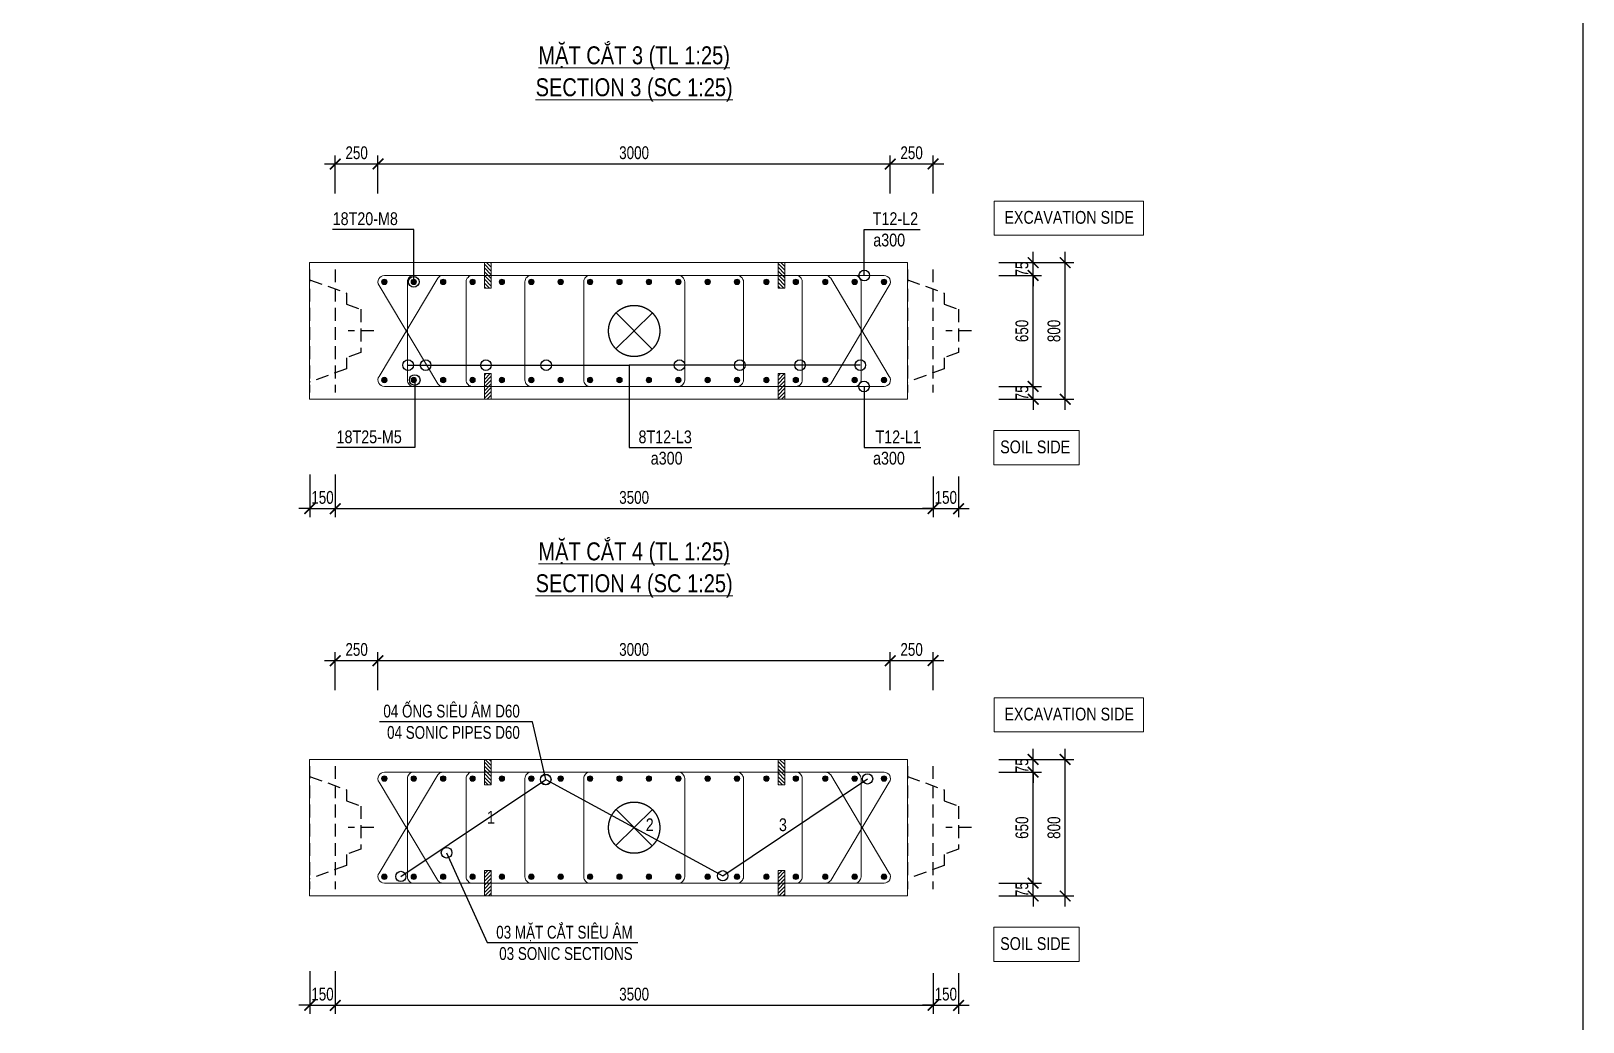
# Model space of a CAD drawing. Header units: millimetres. Extents: x 2746337 to 7547699, y -363432 to 15720.
# Drawn here: x 3111002 to 3147351, y -347812 to -324601 of the extents above; entities that cross this region are included whole.
import ezdxf
from ezdxf.enums import TextEntityAlignment as Align

# ---------------------------------------------------------------- set-up
doc = ezdxf.new("R2010")
doc.units = ezdxf.units.MM
doc.header["$LTSCALE"] = 1200
doc.header["$PDMODE"] = 3
doc.linetypes.add('CENTER', pattern=[2, 1.25, -0.25, 0.25, -0.25])
doc.linetypes.add('HIDDEN', pattern=[0.375, 0.25, -0.125])
for name, color, linetype, lineweight in [('5', 5, 'Continuous', 13), ('BOUND', 3, 'Continuous', 20), ('CWS', 8, 'HIDDEN', 9), ('ENOTE', 2, 'Continuous', 15), ('GRID', 74, 'CENTER', 15), ('K-THUOC', 1, 'Continuous', 18), ('LEADER', 8, 'Continuous', 9), ('MCT', 6, 'Continuous', 20), ('PIPE60', 1, 'Continuous', 25), ('TEXTEN', 3, 'Continuous', 13), ('TEXTMA', 2, 'Continuous', 13), ('TEXTVN', 2, 'Continuous', 20), ('TIE', 4, 'Continuous', 13)]:
    doc.layers.add(name, color=color, linetype=linetype, lineweight=lineweight)
for name, color, linetype in [('CDC.04.HIDDEN', 8, 'HIDDEN'), ('MCSA', 5, 'HIDDEN'), ('MIE', 5, 'HIDDEN')]:
    doc.layers.add(name, color=color, linetype=linetype)
doc.styles.add('DB_Arial', font='arial.ttf', dxfattribs={"width": 0.8})
doc.styles.add('SMTEXT', font='arial.ttf', dxfattribs={"width": 0.75})
doc.dimstyles.new('BSV25', dxfattribs={"dimtxt": 300, "dimasz": 250, "dimexe": 200, "dimexo": 0, "dimgap": 108, "dimtad": 1, "dimdec": 0, "dimlfac": 0.25, "dimdsep": 46, "dimtxsty": 'SMTEXT', "dimblk": 'ARCHTICK', "dimcen": 100, "dimdle": 250, "dimclrd": 256, "dimclre": 256, "dimclrt": 2, "dimadec": 0, "dimazin": 0, "dimtfac": 1, "dimtdec": 0, "dimtix": 1, "dimtmove": 2, "dimatfit": 3, "dimfxl": 800, "dimfxlon": 1, "dimtolj": 1, "dimtzin": 0, "dimarcsym": 0})

# ---------------------------------------------------------------- blocks, each defined once
blk = doc.blocks.new('cws800')
at = {"layer": 'CDC.04.HIDDEN'}
for p, q in [((-600, 1440), (-600, -1440)), ((0, 1440), (0, -1440))]:
    blk.add_line(p, q, dxfattribs=at)
for points in [[(0, 1200), (-860, 888), (-860, 627), (-1200, 507), (-1200, -507), (-860, -627), (-860, -888), (0, -1200)], [(-1500, 0), (-900, 0)]]:
    blk.add_lwpolyline(points, dxfattribs=at)
blk = doc.blocks.new('_ArchTick')
at = {"color": 0, "linetype": 'ByBlock', "const_width": 0.15}
blk.add_lwpolyline([(-0.5, -0.5), (0.5, 0.5)], dxfattribs=at)
blk = doc.blocks.new('*D1990')
at = {"layer": 'Defpoints', "color": 0, "transparency": 16777216}
for p in [(3117528, -333226), (3118128, -333067), (3118128, -335788)]:
    blk.add_point(p, dxfattribs=at)
at = {"layer": 'K-THUOC', "lineweight": -2, "transparency": 16777216}
for p, q in [((3117528, -334988), (3117528, -335988)), ((3118128, -334988), (3118128, -335988)), ((3117528, -335788), (3117278, -335788)), ((3117528, -335788), (3118128, -335788)), ((3118128, -335788), (3118378, -335788))]:
    blk.add_line(p, q, dxfattribs=at)
at = {"layer": 'K-THUOC', "lineweight": -2, "transparency": 16777216, "xscale": 250, "yscale": 250, "zscale": 250}
blk.add_blockref('_ArchTick', (3117528, -335788), dxfattribs=at)
at = {"layer": 'K-THUOC', "lineweight": -2, "transparency": 16777216, "xscale": 250, "yscale": 250, "zscale": 250, "rotation": 180}
blk.add_blockref('_ArchTick', (3118128, -335788), dxfattribs=at)
at = {"layer": 'K-THUOC', "color": 2, "transparency": 16777216, "insert": (3117828, -335527), "char_height": 300, "attachment_point": 5, "style": 'SMTEXT'}
blk.add_mtext('\\A1;150', dxfattribs=at)
blk = doc.blocks.new('*D1991')
at = {"layer": 'Defpoints', "color": 0, "transparency": 16777216}
for p in [(3132128, -335038), (3132728, -335038), (3132728, -335788)]:
    blk.add_point(p, dxfattribs=at)
at = {"layer": 'K-THUOC', "lineweight": -2, "transparency": 16777216}
for p, q in [((3132128, -335038), (3132128, -335988)), ((3132728, -335038), (3132728, -335988)), ((3132128, -335788), (3131878, -335788)), ((3132128, -335788), (3132728, -335788)), ((3132728, -335788), (3132978, -335788))]:
    blk.add_line(p, q, dxfattribs=at)
at = {"layer": 'K-THUOC', "lineweight": -2, "transparency": 16777216, "xscale": 250, "yscale": 250, "zscale": 250}
blk.add_blockref('_ArchTick', (3132128, -335788), dxfattribs=at)
at = {"layer": 'K-THUOC', "lineweight": -2, "transparency": 16777216, "xscale": 250, "yscale": 250, "zscale": 250, "rotation": 180}
blk.add_blockref('_ArchTick', (3132728, -335788), dxfattribs=at)
at = {"layer": 'K-THUOC', "color": 2, "transparency": 16777216, "insert": (3132428, -335527), "char_height": 300, "attachment_point": 5, "style": 'SMTEXT'}
blk.add_mtext('\\A1;150', dxfattribs=at)
blk = doc.blocks.new('*D1992')
at = {"layer": 'Defpoints', "color": 0, "transparency": 16777216}
for p in [(3119128, -327715), (3118128, -328406), (3119128, -328406)]:
    blk.add_point(p, dxfattribs=at)
at = {"layer": 'K-THUOC', "lineweight": -2, "transparency": 16777216}
for p, q in [((3117878, -327715), (3119378, -327715)), ((3118128, -328406), (3118128, -327515)), ((3119128, -328406), (3119128, -327515))]:
    blk.add_line(p, q, dxfattribs=at)
at = {"layer": 'K-THUOC', "lineweight": -2, "transparency": 16777216, "xscale": 250, "yscale": 250, "zscale": 250, "rotation": 180}
blk.add_blockref('_ArchTick', (3118128, -327715), dxfattribs=at)
at = {"layer": 'K-THUOC', "lineweight": -2, "transparency": 16777216, "xscale": 250, "yscale": 250, "zscale": 250}
blk.add_blockref('_ArchTick', (3119128, -327715), dxfattribs=at)
at = {"layer": 'K-THUOC', "color": 2, "transparency": 16777216, "insert": (3118628, -327454), "char_height": 300, "attachment_point": 5, "style": 'SMTEXT'}
blk.add_mtext('\\A1;250', dxfattribs=at)
blk = doc.blocks.new('*D1993')
at = {"layer": 'Defpoints', "color": 0, "transparency": 16777216}
for p in [(3131126, -327715), (3119128, -328406), (3131126, -328406)]:
    blk.add_point(p, dxfattribs=at)
at = {"layer": 'K-THUOC', "lineweight": -2, "transparency": 16777216}
for p, q in [((3118878, -327715), (3131376, -327715)), ((3119128, -328406), (3119128, -327515)), ((3131126, -328406), (3131126, -327515))]:
    blk.add_line(p, q, dxfattribs=at)
at = {"layer": 'K-THUOC', "lineweight": -2, "transparency": 16777216, "xscale": 250, "yscale": 250, "zscale": 250, "rotation": 180}
blk.add_blockref('_ArchTick', (3119128, -327715), dxfattribs=at)
at = {"layer": 'K-THUOC', "lineweight": -2, "transparency": 16777216, "xscale": 250, "yscale": 250, "zscale": 250}
blk.add_blockref('_ArchTick', (3131126, -327715), dxfattribs=at)
at = {"layer": 'K-THUOC', "color": 2, "transparency": 16777216, "insert": (3125127, -327453), "char_height": 300, "attachment_point": 5, "style": 'SMTEXT'}
blk.add_mtext('\\A1;3000', dxfattribs=at)
blk = doc.blocks.new('*D1994')
at = {"layer": 'Defpoints', "color": 0, "transparency": 16777216}
for p in [(3118128, -333067), (3132128, -335038), (3132128, -335788)]:
    blk.add_point(p, dxfattribs=at)
at = {"layer": 'K-THUOC', "lineweight": -2, "transparency": 16777216}
for p, q in [((3118128, -334988), (3118128, -335988)), ((3132128, -335038), (3132128, -335988)), ((3117878, -335788), (3132378, -335788))]:
    blk.add_line(p, q, dxfattribs=at)
at = {"layer": 'K-THUOC', "lineweight": -2, "transparency": 16777216, "xscale": 250, "yscale": 250, "zscale": 250, "rotation": 180}
blk.add_blockref('_ArchTick', (3118128, -335788), dxfattribs=at)
at = {"layer": 'K-THUOC', "lineweight": -2, "transparency": 16777216, "xscale": 250, "yscale": 250, "zscale": 250}
blk.add_blockref('_ArchTick', (3132128, -335788), dxfattribs=at)
at = {"layer": 'K-THUOC', "color": 2, "transparency": 16777216, "insert": (3125128, -335527), "char_height": 300, "attachment_point": 5, "style": 'SMTEXT'}
blk.add_mtext('\\A1;3500', dxfattribs=at)
blk = doc.blocks.new('*D1995')
at = {"layer": 'Defpoints', "color": 0, "transparency": 16777216}
for p in [(3132128, -327715), (3131126, -328406), (3132128, -328406)]:
    blk.add_point(p, dxfattribs=at)
at = {"layer": 'K-THUOC', "lineweight": -2, "transparency": 16777216}
for p, q in [((3130876, -327715), (3132378, -327715)), ((3131126, -328406), (3131126, -327515)), ((3132128, -328406), (3132128, -327515))]:
    blk.add_line(p, q, dxfattribs=at)
at = {"layer": 'K-THUOC', "lineweight": -2, "transparency": 16777216, "xscale": 250, "yscale": 250, "zscale": 250, "rotation": 180}
blk.add_blockref('_ArchTick', (3131126, -327715), dxfattribs=at)
at = {"layer": 'K-THUOC', "lineweight": -2, "transparency": 16777216, "xscale": 250, "yscale": 250, "zscale": 250}
blk.add_blockref('_ArchTick', (3132128, -327715), dxfattribs=at)
at = {"layer": 'K-THUOC', "color": 2, "transparency": 16777216, "insert": (3131627, -327454), "char_height": 300, "attachment_point": 5, "style": 'SMTEXT'}
blk.add_mtext('\\A1;250', dxfattribs=at)
blk = doc.blocks.new('mct1')
at = {"lineweight": 9}
h = blk.add_hatch(color=256, dxfattribs=at)
h.dxf.hatch_style = 1
h.paths.add_polyline_path([(-16, 0, 1), (16, 0, 1)])
blk.add_circle((0, 0), 16, dxfattribs=at)
blk = doc.blocks.new('sp')
at = {"layer": '5', "lineweight": 20}
h = blk.add_hatch(dxfattribs=at)
h.set_pattern_fill('ANSI31', color=256, scale=500)
h.set_pattern_definition([(45, (0, 0), (-44.194, 44.194), [])])
h.paths.add_polyline_path([(80, 300), (-80, 300), (-80, -300), (80, -300)])
blk.add_lwpolyline([(-80, -300), (80, -300), (80, 300), (-80, 300)], close=True, dxfattribs=at)
blk = doc.blocks.new('*D1996')
at = {"layer": 'Defpoints', "color": 0, "transparency": 16777216}
for p in [(3133723, -330026), (3135223, -330026), (3133723, -333226)]:
    blk.add_point(p, dxfattribs=at)
at = {"layer": 'K-THUOC', "lineweight": -2, "transparency": 16777216}
for p, q in [((3134423, -330026), (3135423, -330026)), ((3135223, -333476), (3135223, -329776)), ((3134423, -333226), (3135423, -333226))]:
    blk.add_line(p, q, dxfattribs=at)
at = {"layer": 'K-THUOC', "lineweight": -2, "transparency": 16777216, "xscale": 250, "yscale": 250, "zscale": 250}
for p, rotation in [((3135223, -330026), 90), ((3135223, -333226), 270)]:
    blk.add_blockref('_ArchTick', p, dxfattribs=dict(at, rotation=rotation))
at = {"layer": 'K-THUOC', "color": 2, "transparency": 16777216, "insert": (3134962, -331626), "char_height": 300, "attachment_point": 5, "rotation": 90, "style": 'SMTEXT'}
blk.add_mtext('\\A1;800', dxfattribs=at)
blk = doc.blocks.new('*D1997')
at = {"layer": 'Defpoints', "color": 0, "transparency": 16777216}
for p in [(3133723, -332926), (3134473, -332926), (3133365, -333226)]:
    blk.add_point(p, dxfattribs=at)
at = {"layer": 'K-THUOC', "lineweight": -2, "transparency": 16777216}
for p, q in [((3133723, -332926), (3134673, -332926)), ((3134473, -332926), (3134473, -332676)), ((3134473, -333226), (3134473, -332926)), ((3133673, -333226), (3134673, -333226)), ((3134473, -333226), (3134473, -333476))]:
    blk.add_line(p, q, dxfattribs=at)
at = {"layer": 'K-THUOC', "lineweight": -2, "transparency": 16777216, "xscale": 250, "yscale": 250, "zscale": 250}
for p, rotation in [((3134473, -332926), 270), ((3134473, -333226), 90)]:
    blk.add_blockref('_ArchTick', p, dxfattribs=dict(at, rotation=rotation))
at = {"layer": 'K-THUOC', "color": 2, "transparency": 16777216, "insert": (3134212, -333076), "char_height": 300, "attachment_point": 5, "rotation": 90, "style": 'SMTEXT'}
blk.add_mtext('\\A1;75', dxfattribs=at)
blk = doc.blocks.new('*D1998')
at = {"layer": 'Defpoints', "color": 0, "transparency": 16777216}
for p in [(3133365, -330326), (3134473, -330326), (3133365, -332926)]:
    blk.add_point(p, dxfattribs=at)
at = {"layer": 'K-THUOC', "lineweight": -2, "transparency": 16777216}
for p, q in [((3133673, -330326), (3134673, -330326)), ((3134473, -333176), (3134473, -330076)), ((3133673, -332926), (3134673, -332926))]:
    blk.add_line(p, q, dxfattribs=at)
at = {"layer": 'K-THUOC', "lineweight": -2, "transparency": 16777216, "xscale": 250, "yscale": 250, "zscale": 250}
for p, rotation in [((3134473, -330326), 90), ((3134473, -332926), 270)]:
    blk.add_blockref('_ArchTick', p, dxfattribs=dict(at, rotation=rotation))
at = {"layer": 'K-THUOC', "color": 2, "transparency": 16777216, "insert": (3134212, -331626), "char_height": 300, "attachment_point": 5, "rotation": 90, "style": 'SMTEXT'}
blk.add_mtext('\\A1;650', dxfattribs=at)
blk = doc.blocks.new('*D1999')
at = {"layer": 'Defpoints', "color": 0, "transparency": 16777216}
for p in [(3133365, -330026), (3134473, -330026), (3133365, -330326)]:
    blk.add_point(p, dxfattribs=at)
at = {"layer": 'K-THUOC', "lineweight": -2, "transparency": 16777216}
for p, q in [((3133673, -330026), (3134673, -330026)), ((3134473, -330026), (3134473, -329776)), ((3134473, -330326), (3134473, -330026)), ((3133673, -330326), (3134673, -330326)), ((3134473, -330326), (3134473, -330576))]:
    blk.add_line(p, q, dxfattribs=at)
at = {"layer": 'K-THUOC', "lineweight": -2, "transparency": 16777216, "xscale": 250, "yscale": 250, "zscale": 250}
for p, rotation in [((3134473, -330026), 270), ((3134473, -330326), 90)]:
    blk.add_blockref('_ArchTick', p, dxfattribs=dict(at, rotation=rotation))
at = {"layer": 'K-THUOC', "color": 2, "transparency": 16777216, "insert": (3134212, -330176), "char_height": 300, "attachment_point": 5, "rotation": 90, "style": 'SMTEXT'}
blk.add_mtext('\\A1;75', dxfattribs=at)
blk = doc.blocks.new('tremie')
at = {"layer": 'MIE', "color": 74, "ltscale": 1000}
for p, q in [((424, -424), (-424, 424)), ((424, 424), (-424, -424))]:
    blk.add_line(p, q, dxfattribs=at)
at = {"layer": 'MIE', "ltscale": 500}
blk.add_circle((0, 0), 600, dxfattribs=at)
blk = doc.blocks.new('*D2000')
at = {"layer": 'Defpoints', "color": 0, "transparency": 16777216}
for p in [(3117528, -344861), (3118128, -344701), (3118128, -347422)]:
    blk.add_point(p, dxfattribs=at)
at = {"layer": 'K-THUOC', "lineweight": -2, "transparency": 16777216}
for p, q in [((3117528, -346622), (3117528, -347622)), ((3118128, -346622), (3118128, -347622)), ((3117528, -347422), (3117278, -347422)), ((3117528, -347422), (3118128, -347422)), ((3118128, -347422), (3118378, -347422))]:
    blk.add_line(p, q, dxfattribs=at)
at = {"layer": 'K-THUOC', "lineweight": -2, "transparency": 16777216, "xscale": 250, "yscale": 250, "zscale": 250}
blk.add_blockref('_ArchTick', (3117528, -347422), dxfattribs=at)
at = {"layer": 'K-THUOC', "lineweight": -2, "transparency": 16777216, "xscale": 250, "yscale": 250, "zscale": 250, "rotation": 180}
blk.add_blockref('_ArchTick', (3118128, -347422), dxfattribs=at)
at = {"layer": 'K-THUOC', "color": 2, "transparency": 16777216, "insert": (3117828, -347161), "char_height": 300, "attachment_point": 5, "style": 'SMTEXT'}
blk.add_mtext('\\A1;150', dxfattribs=at)
blk = doc.blocks.new('*D2001')
at = {"layer": 'Defpoints', "color": 0, "transparency": 16777216}
for p in [(3132128, -346672), (3132728, -346672), (3132728, -347422)]:
    blk.add_point(p, dxfattribs=at)
at = {"layer": 'K-THUOC', "lineweight": -2, "transparency": 16777216}
for p, q in [((3132128, -346672), (3132128, -347622)), ((3132728, -346672), (3132728, -347622)), ((3132128, -347422), (3131878, -347422)), ((3132128, -347422), (3132728, -347422)), ((3132728, -347422), (3132978, -347422))]:
    blk.add_line(p, q, dxfattribs=at)
at = {"layer": 'K-THUOC', "lineweight": -2, "transparency": 16777216, "xscale": 250, "yscale": 250, "zscale": 250}
blk.add_blockref('_ArchTick', (3132128, -347422), dxfattribs=at)
at = {"layer": 'K-THUOC', "lineweight": -2, "transparency": 16777216, "xscale": 250, "yscale": 250, "zscale": 250, "rotation": 180}
blk.add_blockref('_ArchTick', (3132728, -347422), dxfattribs=at)
at = {"layer": 'K-THUOC', "color": 2, "transparency": 16777216, "insert": (3132428, -347161), "char_height": 300, "attachment_point": 5, "style": 'SMTEXT'}
blk.add_mtext('\\A1;150', dxfattribs=at)
blk = doc.blocks.new('*D2002')
at = {"layer": 'Defpoints', "color": 0, "transparency": 16777216}
for p in [(3119128, -339349), (3118128, -340040), (3119128, -340040)]:
    blk.add_point(p, dxfattribs=at)
at = {"layer": 'K-THUOC', "lineweight": -2, "transparency": 16777216}
for p, q in [((3117878, -339349), (3119378, -339349)), ((3118128, -340040), (3118128, -339149)), ((3119128, -340040), (3119128, -339149))]:
    blk.add_line(p, q, dxfattribs=at)
at = {"layer": 'K-THUOC', "lineweight": -2, "transparency": 16777216, "xscale": 250, "yscale": 250, "zscale": 250, "rotation": 180}
blk.add_blockref('_ArchTick', (3118128, -339349), dxfattribs=at)
at = {"layer": 'K-THUOC', "lineweight": -2, "transparency": 16777216, "xscale": 250, "yscale": 250, "zscale": 250}
blk.add_blockref('_ArchTick', (3119128, -339349), dxfattribs=at)
at = {"layer": 'K-THUOC', "color": 2, "transparency": 16777216, "insert": (3118628, -339088), "char_height": 300, "attachment_point": 5, "style": 'SMTEXT'}
blk.add_mtext('\\A1;250', dxfattribs=at)
blk = doc.blocks.new('*D2003')
at = {"layer": 'Defpoints', "color": 0, "transparency": 16777216}
for p in [(3131126, -339349), (3119128, -340040), (3131126, -340040)]:
    blk.add_point(p, dxfattribs=at)
at = {"layer": 'K-THUOC', "lineweight": -2, "transparency": 16777216}
for p, q in [((3118878, -339349), (3131376, -339349)), ((3119128, -340040), (3119128, -339149)), ((3131126, -340040), (3131126, -339149))]:
    blk.add_line(p, q, dxfattribs=at)
at = {"layer": 'K-THUOC', "lineweight": -2, "transparency": 16777216, "xscale": 250, "yscale": 250, "zscale": 250, "rotation": 180}
blk.add_blockref('_ArchTick', (3119128, -339349), dxfattribs=at)
at = {"layer": 'K-THUOC', "lineweight": -2, "transparency": 16777216, "xscale": 250, "yscale": 250, "zscale": 250}
blk.add_blockref('_ArchTick', (3131126, -339349), dxfattribs=at)
at = {"layer": 'K-THUOC', "color": 2, "transparency": 16777216, "insert": (3125127, -339088), "char_height": 300, "attachment_point": 5, "style": 'SMTEXT'}
blk.add_mtext('\\A1;3000', dxfattribs=at)
blk = doc.blocks.new('*D2004')
at = {"layer": 'Defpoints', "color": 0, "transparency": 16777216}
for p in [(3118128, -344701), (3132128, -346672), (3132128, -347422)]:
    blk.add_point(p, dxfattribs=at)
at = {"layer": 'K-THUOC', "lineweight": -2, "transparency": 16777216}
for p, q in [((3118128, -346622), (3118128, -347622)), ((3132128, -346672), (3132128, -347622)), ((3117878, -347422), (3132378, -347422))]:
    blk.add_line(p, q, dxfattribs=at)
at = {"layer": 'K-THUOC', "lineweight": -2, "transparency": 16777216, "xscale": 250, "yscale": 250, "zscale": 250, "rotation": 180}
blk.add_blockref('_ArchTick', (3118128, -347422), dxfattribs=at)
at = {"layer": 'K-THUOC', "lineweight": -2, "transparency": 16777216, "xscale": 250, "yscale": 250, "zscale": 250}
blk.add_blockref('_ArchTick', (3132128, -347422), dxfattribs=at)
at = {"layer": 'K-THUOC', "color": 2, "transparency": 16777216, "insert": (3125128, -347161), "char_height": 300, "attachment_point": 5, "style": 'SMTEXT'}
blk.add_mtext('\\A1;3500', dxfattribs=at)
blk = doc.blocks.new('*D2005')
at = {"layer": 'Defpoints', "color": 0, "transparency": 16777216}
for p in [(3132128, -339349), (3131126, -340040), (3132128, -340040)]:
    blk.add_point(p, dxfattribs=at)
at = {"layer": 'K-THUOC', "lineweight": -2, "transparency": 16777216}
for p, q in [((3130876, -339349), (3132378, -339349)), ((3131126, -340040), (3131126, -339149)), ((3132128, -340040), (3132128, -339149))]:
    blk.add_line(p, q, dxfattribs=at)
at = {"layer": 'K-THUOC', "lineweight": -2, "transparency": 16777216, "xscale": 250, "yscale": 250, "zscale": 250, "rotation": 180}
blk.add_blockref('_ArchTick', (3131126, -339349), dxfattribs=at)
at = {"layer": 'K-THUOC', "lineweight": -2, "transparency": 16777216, "xscale": 250, "yscale": 250, "zscale": 250}
blk.add_blockref('_ArchTick', (3132128, -339349), dxfattribs=at)
at = {"layer": 'K-THUOC', "color": 2, "transparency": 16777216, "insert": (3131627, -339088), "char_height": 300, "attachment_point": 5, "style": 'SMTEXT'}
blk.add_mtext('\\A1;250', dxfattribs=at)
blk = doc.blocks.new('*D2006')
at = {"layer": 'Defpoints', "color": 0, "transparency": 16777216}
for p in [(3133723, -341661), (3135223, -341661), (3133723, -344861)]:
    blk.add_point(p, dxfattribs=at)
at = {"layer": 'K-THUOC', "lineweight": -2, "transparency": 16777216}
for p, q in [((3134423, -341661), (3135423, -341661)), ((3135223, -345111), (3135223, -341411)), ((3134423, -344861), (3135423, -344861))]:
    blk.add_line(p, q, dxfattribs=at)
at = {"layer": 'K-THUOC', "lineweight": -2, "transparency": 16777216, "xscale": 250, "yscale": 250, "zscale": 250}
for p, rotation in [((3135223, -341661), 90), ((3135223, -344861), 270)]:
    blk.add_blockref('_ArchTick', p, dxfattribs=dict(at, rotation=rotation))
at = {"layer": 'K-THUOC', "color": 2, "transparency": 16777216, "insert": (3134962, -343261), "char_height": 300, "attachment_point": 5, "rotation": 90, "style": 'SMTEXT'}
blk.add_mtext('\\A1;800', dxfattribs=at)
blk = doc.blocks.new('*D2007')
at = {"layer": 'Defpoints', "color": 0, "transparency": 16777216}
for p in [(3133723, -344561), (3134473, -344561), (3133365, -344861)]:
    blk.add_point(p, dxfattribs=at)
at = {"layer": 'K-THUOC', "lineweight": -2, "transparency": 16777216}
for p, q in [((3133723, -344561), (3134673, -344561)), ((3134473, -344561), (3134473, -344311)), ((3134473, -344861), (3134473, -344561)), ((3133673, -344861), (3134673, -344861)), ((3134473, -344861), (3134473, -345111))]:
    blk.add_line(p, q, dxfattribs=at)
at = {"layer": 'K-THUOC', "lineweight": -2, "transparency": 16777216, "xscale": 250, "yscale": 250, "zscale": 250}
for p, rotation in [((3134473, -344561), 270), ((3134473, -344861), 90)]:
    blk.add_blockref('_ArchTick', p, dxfattribs=dict(at, rotation=rotation))
at = {"layer": 'K-THUOC', "color": 2, "transparency": 16777216, "insert": (3134212, -344711), "char_height": 300, "attachment_point": 5, "rotation": 90, "style": 'SMTEXT'}
blk.add_mtext('\\A1;75', dxfattribs=at)
blk = doc.blocks.new('*D2008')
at = {"layer": 'Defpoints', "color": 0, "transparency": 16777216}
for p in [(3133365, -341961), (3134473, -341961), (3133365, -344561)]:
    blk.add_point(p, dxfattribs=at)
at = {"layer": 'K-THUOC', "lineweight": -2, "transparency": 16777216}
for p, q in [((3133673, -341961), (3134673, -341961)), ((3134473, -344811), (3134473, -341711)), ((3133673, -344561), (3134673, -344561))]:
    blk.add_line(p, q, dxfattribs=at)
at = {"layer": 'K-THUOC', "lineweight": -2, "transparency": 16777216, "xscale": 250, "yscale": 250, "zscale": 250}
for p, rotation in [((3134473, -341961), 90), ((3134473, -344561), 270)]:
    blk.add_blockref('_ArchTick', p, dxfattribs=dict(at, rotation=rotation))
at = {"layer": 'K-THUOC', "color": 2, "transparency": 16777216, "insert": (3134212, -343261), "char_height": 300, "attachment_point": 5, "rotation": 90, "style": 'SMTEXT'}
blk.add_mtext('\\A1;650', dxfattribs=at)
blk = doc.blocks.new('*D2009')
at = {"layer": 'Defpoints', "color": 0, "transparency": 16777216}
for p in [(3133365, -341661), (3134473, -341661), (3133365, -341961)]:
    blk.add_point(p, dxfattribs=at)
at = {"layer": 'K-THUOC', "lineweight": -2, "transparency": 16777216}
for p, q in [((3133673, -341661), (3134673, -341661)), ((3134473, -341661), (3134473, -341411)), ((3134473, -341961), (3134473, -341661)), ((3133673, -341961), (3134673, -341961)), ((3134473, -341961), (3134473, -342211))]:
    blk.add_line(p, q, dxfattribs=at)
at = {"layer": 'K-THUOC', "lineweight": -2, "transparency": 16777216, "xscale": 250, "yscale": 250, "zscale": 250}
for p, rotation in [((3134473, -341661), 270), ((3134473, -341961), 90)]:
    blk.add_blockref('_ArchTick', p, dxfattribs=dict(at, rotation=rotation))
at = {"layer": 'K-THUOC', "color": 2, "transparency": 16777216, "insert": (3134212, -341811), "char_height": 300, "attachment_point": 5, "rotation": 90, "style": 'SMTEXT'}
blk.add_mtext('\\A1;75', dxfattribs=at)

msp = doc.modelspace()

# ---------------------------------------------------------------- linework, layer by layer
msp.add_lwpolyline([(3053834.1, -286280), (3147351.4, -286280), (3147351.4, -363432.4), (3053834.1, -363432.4)], close=True)
at = {"layer": 'BOUND'}
for points in [[(3117527.6, -333226.4), (3131527.6, -333226.4), (3131527.6, -330026.4), (3117527.6, -330026.4)], [(3117527.6, -344860.6), (3131527.6, -344860.6), (3131527.6, -341660.6), (3117527.6, -341660.6)]]:
    msp.add_lwpolyline(points, close=True, dxfattribs=at)
at = {"layer": 'ENOTE'}
for points in [[(3133559.7, -328583.9), (3137059.7, -328583.9), (3137059.7, -329383.9), (3133559.7, -329383.9)], [(3133549, -333960.5), (3135549, -333960.5), (3135549, -334760.5), (3133549, -334760.5)], [(3133559.7, -340218), (3137059.7, -340218), (3137059.7, -341018), (3133559.7, -341018)], [(3133549, -345594.6), (3135549, -345594.6), (3135549, -346394.6), (3133549, -346394.6)]]:
    msp.add_lwpolyline(points, close=True, dxfattribs=at)
at = {"layer": 'MCSA', "color": 5, "ltscale": 1000}
msp.add_line((3127201.5, -344386.9), (3130595, -342118.5), dxfattribs=at)
msp.add_lwpolyline([(3119662.9, -344402.7), (3123056.3, -342134.3), (3127201.5, -344386.9)], dxfattribs=at)
at = {"layer": 'PIPE60'}
for centre in [(3123056.3, -342134.3), (3130595, -342118.5), (3119662.9, -344402.7), (3127201.5, -344386.9)]:
    msp.add_circle(centre, 120, dxfattribs=at)
at = {"layer": 'TIE', "lineweight": 20}
for points in [[(3120649.4, -330326.4, 0.244599), (3120526.6, -330390.3), (3119154.8, -332690.3, 0.6069433), (3119277.6, -332926.4), (3130980.2, -332926.4, 0.6069433), (3131103, -332690.3), (3129731.3, -330390.3, 0.244599), (3129608.4, -330326.4)], [(3129608.4, -332926.4, 0.244599), (3129731.3, -332862.5), (3131103, -330562.5, 0.6069433), (3130980.2, -330326.4), (3119277.6, -330326.4, 0.6069433), (3119154.8, -330562.5), (3120526.6, -332862.5, 0.244599), (3120649.4, -332926.4)], [(3120649.4, -341960.6, 0.244599), (3120526.6, -342024.5), (3119154.8, -344324.5, 0.6069433), (3119277.6, -344560.6), (3130980.2, -344560.6, 0.6069433), (3131103, -344324.5), (3129731.3, -342024.5, 0.244599), (3129608.4, -341960.6)], [(3129608.4, -344560.6, 0.244599), (3129731.3, -344496.7), (3131103, -342196.7, 0.6069433), (3130980.2, -341960.6), (3119277.6, -341960.6, 0.6069433), (3119154.8, -342196.7), (3120526.6, -344496.7, 0.244599), (3120649.4, -344560.6)]]:
    msp.add_lwpolyline(points, format="xyb", dxfattribs=at)
at = {"layer": 'TIE'}
for points in [[(3120416, -332926.4), (3119966, -332926.4, -0.4142136), (3119816, -332776.4), (3119816, -330476.4, -0.4142136), (3119966, -330326.4), (3120416, -330326.4)], [(3121792.8, -332926.4), (3121342.8, -332926.4, -0.4142136), (3121192.8, -332776.4), (3121192.8, -330476.4, -0.4142136), (3121342.8, -330326.4), (3121792.8, -330326.4)], [(3123169.6, -332926.4), (3122719.6, -332926.4, -0.4142136), (3122569.6, -332776.4), (3122569.6, -330476.4, -0.4142136), (3122719.6, -330326.4), (3123169.6, -330326.4)], [(3124546.3, -332926.4), (3124096.3, -332926.4, -0.4142136), (3123946.3, -332776.4), (3123946.3, -330476.4, -0.4142136), (3124096.3, -330326.4), (3124546.3, -330326.4)], [(3125711.5, -332926.4), (3126161.5, -332926.4, 0.4142136), (3126311.5, -332776.4), (3126311.5, -330476.4, 0.4142136), (3126161.5, -330326.4), (3125711.5, -330326.4)], [(3127088.3, -332926.4), (3127538.3, -332926.4, 0.4142136), (3127688.3, -332776.4), (3127688.3, -330476.4, 0.4142136), (3127538.3, -330326.4), (3127088.3, -330326.4)], [(3128465, -332926.4), (3128915, -332926.4, 0.4142136), (3129065, -332776.4), (3129065, -330476.4, 0.4142136), (3128915, -330326.4), (3128465, -330326.4)], [(3129841.8, -332926.4), (3130291.8, -332926.4, 0.4142136), (3130441.8, -332776.4), (3130441.8, -330476.4, 0.4142136), (3130291.8, -330326.4), (3129841.8, -330326.4)], [(3120416, -344560.6), (3119966, -344560.6, -0.4142136), (3119816, -344410.6), (3119816, -342110.6, -0.4142136), (3119966, -341960.6), (3120416, -341960.6)], [(3121792.8, -344560.6), (3121342.8, -344560.6, -0.4142136), (3121192.8, -344410.6), (3121192.8, -342110.6, -0.4142136), (3121342.8, -341960.6), (3121792.8, -341960.6)], [(3123169.6, -344560.6), (3122719.6, -344560.6, -0.4142136), (3122569.6, -344410.6), (3122569.6, -342110.6, -0.4142136), (3122719.6, -341960.6), (3123169.6, -341960.6)], [(3124546.3, -344560.6), (3124096.3, -344560.6, -0.4142136), (3123946.3, -344410.6), (3123946.3, -342110.6, -0.4142136), (3124096.3, -341960.6), (3124546.3, -341960.6)], [(3125711.5, -344560.6), (3126161.5, -344560.6, 0.4142136), (3126311.5, -344410.6), (3126311.5, -342110.6, 0.4142136), (3126161.5, -341960.6), (3125711.5, -341960.6)], [(3127088.3, -344560.6), (3127538.3, -344560.6, 0.4142136), (3127688.3, -344410.6), (3127688.3, -342110.6, 0.4142136), (3127538.3, -341960.6), (3127088.3, -341960.6)], [(3128465, -344560.6), (3128915, -344560.6, 0.4142136), (3129065, -344410.6), (3129065, -342110.6, 0.4142136), (3128915, -341960.6), (3128465, -341960.6)], [(3129841.8, -344560.6), (3130291.8, -344560.6, 0.4142136), (3130441.8, -344410.6), (3130441.8, -342110.6, 0.4142136), (3130291.8, -341960.6), (3129841.8, -341960.6)]]:
    msp.add_lwpolyline(points, format="xyb", dxfattribs=at)

# ---------------------------------------------------------------- block references
at = {"layer": 'CWS', "xscale": -1}
for p in [(3117527.6, -331626.4), (3131527.6, -331626.4), (3117527.6, -343260.6), (3131527.6, -343260.6)]:
    msp.add_blockref('cws800', p, dxfattribs=at)
at = {"layer": 'ENOTE', "xscale": -1}
for p in [(3121700.1, -330326.4), (3128578.6, -330326.4), (3121700.1, -341960.6), (3128578.6, -341960.6)]:
    msp.add_blockref('sp', p, dxfattribs=at)
at = {"layer": 'ENOTE', "rotation": 180}
for p in [(3121700.1, -332926.4), (3128578.6, -332926.4), (3121700.1, -344560.6), (3128578.6, -344560.6)]:
    msp.add_blockref('sp', p, dxfattribs=at)
at = {"layer": 'GRID', "rotation": 269.672406155841}
for p in [(3125128.9, -331626.4), (3125128.9, -343260.6)]:
    msp.add_blockref('tremie', p, dxfattribs=at)
at = {"layer": 'MCT', "xscale": -4, "yscale": 4, "zscale": 4, "rotation": 180}
for p in [(3119277.6, -330476.4), (3119966, -330476.4), (3120654.4, -330476.4), (3121342.8, -330476.4), (3122031.2, -330476.4), (3122719.6, -330476.4), (3123408, -330476.4), (3124096.3, -330476.4), (3124784.7, -330476.4), (3125473.1, -330476.4), (3126161.5, -330476.4), (3126849.9, -330476.4), (3127538.3, -330476.4), (3128226.6, -330476.4), (3128915, -330476.4), (3129603.4, -330476.4), (3130291.8, -330476.4), (3130980.2, -330476.4), (3119277.6, -342110.6), (3119966, -342110.6), (3120654.4, -342110.6), (3121342.8, -342110.6), (3122031.2, -342110.6), (3122719.6, -342110.6), (3123408, -342110.6), (3124096.3, -342110.6), (3124784.7, -342110.6), (3125473.1, -342110.6), (3126161.5, -342110.6), (3126849.9, -342110.6), (3127538.3, -342110.6), (3128226.6, -342110.6), (3128915, -342110.6), (3129603.4, -342110.6), (3130291.8, -342110.6), (3130980.2, -342110.6)]:
    msp.add_blockref('mct1', p, dxfattribs=at)
at = {"layer": 'MCT', "xscale": 4, "yscale": 4, "zscale": 4}
for p in [(3119277.6, -332776.4), (3119966, -332776.4), (3120654.4, -332776.4), (3121342.8, -332776.4), (3122031.2, -332776.4), (3122719.6, -332776.4), (3123408, -332776.4), (3124096.3, -332776.4), (3124784.7, -332776.4), (3125473.1, -332776.4), (3126161.5, -332776.4), (3126849.9, -332776.4), (3127538.3, -332776.4), (3128226.6, -332776.4), (3128915, -332776.4), (3129603.4, -332776.4), (3130291.8, -332776.4), (3130980.2, -332776.4), (3119277.6, -344410.6), (3119966, -344410.6), (3120654.4, -344410.6), (3121342.8, -344410.6), (3122031.2, -344410.6), (3122719.6, -344410.6), (3123408, -344410.6), (3124096.3, -344410.6), (3124784.7, -344410.6), (3125473.1, -344410.6), (3126161.5, -344410.6), (3126849.9, -344410.6), (3127538.3, -344410.6), (3128226.6, -344410.6), (3128915, -344410.6), (3129603.4, -344410.6), (3130291.8, -344410.6), (3130980.2, -344410.6)]:
    msp.add_blockref('mct1', p, dxfattribs=at)

# ---------------------------------------------------------------- texts
at = {"layer": 'TEXTEN', "style": 'DB_Arial', "width": 0.8}
for s, p in [('T12-L2', (3131778.6, -329146.4)), ('8T12-L3', (3126478.8, -334256.4)), ('T12-L1', (3131842.7, -334256.4)), ('a300', (3126262.1, -334756.4))]:
    msp.add_text(s, height=300, dxfattribs=at).set_placement(p, align=Align.RIGHT)
for p in [(3130728.9, -329646.4), (3130722.7, -334756.4)]:
    msp.add_text('a300', height=300, dxfattribs=at).set_placement(p)
at = {"layer": 'TEXTMA', "style": 'DB_Arial', "width": 0.8}
for s, p in [('18T20-M8', (3118066, -329146.4)), ('18T25-M5', (3118157.8, -334256.4))]:
    msp.add_text(s, height=300, dxfattribs=at).set_placement(p)
at = {"layer": 'TEXTVN', "style": 'DB_Arial', "width": 0.8}
for s, p in [('%%UMẶT CẮT 3 (TL 1:25)', (3125128.5, -325169.5)), ('%%USECTION 3 (SC 1:25)', (3125128.5, -325969.5)), ('%%UMẶT CẮT 4 (TL 1:25)', (3125128.5, -336788.3)), ('%%USECTION 4 (SC 1:25)', (3125128.5, -337588.3))]:
    msp.add_text(s, height=420, rotation=360, dxfattribs=at).set_placement(p, align=Align.MIDDLE)
for p in [(3133798.9, -329115.6), (3133798.9, -340749.7)]:
    msp.add_text('EXCAVATION SIDE', height=300, dxfattribs=at).set_placement(p)
for p in [(3135341.2, -334492.2), (3135341.2, -346126.3)]:
    msp.add_text('SOIL SIDE', height=300, dxfattribs=at).set_placement(p, align=Align.RIGHT)
at = {"layer": 'TEXTVN', "lineweight": 20, "style": 'SMTEXT', "width": 0.75}
for s, p in [('04 ỐNG SIÊU ÂM D60', (3122450.4, -340679.9)), ('04 SONIC PIPES D60', (3122450.4, -341179.9)), ('03 MẶT CẮT SIÊU ÂM', (3125093.4, -345859.7)), ('03 SONIC SECTIONS', (3125093.4, -346359.7))]:
    msp.add_text(s, height=300, dxfattribs=at).set_placement(p, align=Align.RIGHT)
at = {"layer": 'TEXTVN', "style": 'DB_Arial', "width": 0.8}
for s, p in [('1', (3121772.8, -343167.3)), ('2', (3125493.3, -343342.3)), ('3', (3128612.3, -343342.3))]:
    msp.add_text(s, height=300, rotation=360, dxfattribs=at).set_placement(p, align=Align.CENTER)

# ---------------------------------------------------------------- dimensions: what is measured, and where the dimension line sits
at = {"layer": 'K-THUOC'}
for base, p1, p2, picture, middle in [((3119127.6, -327714.7), (3118127.6, -328405.8), (3119127.6, -328405.8), '*D1992', (3118627.6, -327453.5)), ((3131126.2, -327714.7), (3119127.6, -328405.8), (3131126.2, -328405.8), '*D1993', (3125126.9, -327453.4)), ((3132127.6, -327714.7), (3131126.2, -328405.8), (3132127.6, -328405.8), '*D1995', (3131626.9, -327453.5)), ((3118127.6, -335788.3), (3117527.6, -333226.4), (3118127.6, -333066.6), '*D1990', (3117827.6, -335527.1)), ((3132127.6, -335788.3), (3118127.6, -333066.6), (3132127.6, -335038.3), '*D1994', (3125127.6, -335527)), ((3132727.6, -335788.3), (3132127.6, -335038.3), (3132727.6, -335038.3), '*D1991', (3132427.6, -335527.1)), ((3119127.6, -339348.9), (3118127.6, -340039.9), (3119127.6, -340039.9), '*D2002', (3118627.6, -339087.7)), ((3131126.2, -339348.9), (3119127.6, -340039.9), (3131126.2, -340039.9), '*D2003', (3125126.9, -339087.6)), ((3132127.6, -339348.9), (3131126.2, -340039.9), (3132127.6, -340039.9), '*D2005', (3131626.9, -339087.7)), ((3118127.6, -347422.4), (3117527.6, -344860.6), (3118127.6, -344700.8), '*D2000', (3117827.6, -347161.2)), ((3132127.6, -347422.4), (3118127.6, -344700.8), (3132127.6, -346672.4), '*D2004', (3125127.6, -347161.1)), ((3132727.6, -347422.4), (3132127.6, -346672.4), (3132727.6, -346672.4), '*D2001', (3132427.6, -347161.2))]:
    dim = msp.add_linear_dim(base=base, p1=p1, p2=p2, dimstyle='BSV25', dxfattribs=at)
    dim.commit()
    dim.dimension.update_dxf_attribs({"geometry": picture, "text_midpoint": middle})
for base, p1, p2, picture, middle in [((3134472.9, -330026.4), (3133364.9, -330326.4), (3133364.9, -330026.4), '*D1999', (3134212.4, -330176.4)), ((3135222.9, -330026.4), (3133722.9, -333226.4), (3133722.9, -330026.4), '*D1996', (3134961.8, -331626.4)), ((3134472.9, -330326.4), (3133364.9, -332926.4), (3133364.9, -330326.4), '*D1998', (3134211.8, -331626.4)), ((3134472.9, -332926.4), (3133364.9, -333226.4), (3133722.9, -332926.4), '*D1997', (3134212.4, -333076.4)), ((3134472.9, -341660.6), (3133364.9, -341960.6), (3133364.9, -341660.6), '*D2009', (3134212.4, -341810.6)), ((3135222.9, -341660.6), (3133722.9, -344860.6), (3133722.9, -341660.6), '*D2006', (3134961.8, -343260.6)), ((3134472.9, -341960.6), (3133364.9, -344560.6), (3133364.9, -341960.6), '*D2008', (3134211.8, -343260.6)), ((3134472.9, -344560.6), (3133364.9, -344860.6), (3133722.9, -344560.6), '*D2007', (3134212.4, -344710.6))]:
    dim = msp.add_linear_dim(base=base, p1=p1, p2=p2, angle=90, dimstyle='BSV25', dxfattribs=at)
    dim.commit()
    dim.dimension.update_dxf_attribs({"geometry": picture, "text_midpoint": middle})

# ---------------------------------------------------------------- leaders
at = {"layer": 'LEADER'}
for points in [[(3119966, -330476.4), (3119966, -329246.4), (3118066, -329246.4)], [(3130518.9, -330326.4), (3130518.9, -329246.4), (3131828.3, -329246.4)], [(3119833.3, -332426.4), (3125010.5, -332426.4), (3125010.5, -334356.4), (3126479.1, -334356.4)], [(3120244.7, -332426.4), (3125010.5, -332426.4), (3125010.5, -334356.4)], [(3121656.1, -332426.4), (3125010.5, -332426.4), (3125010.5, -334356.4)], [(3123067.5, -332426.4), (3125010.5, -332426.4), (3125010.5, -334356.4), (3126479.1, -334356.4)], [(3129013.1, -332426.4), (3125010.5, -332426.4), (3125010.5, -334356.4), (3126479.1, -334356.4)], [(3130424.5, -332426.4), (3125010.5, -332426.4), (3125010.5, -334356.4), (3126479.1, -334356.4)], [(3127601.7, -332426.4), (3125010.5, -332426.4), (3125010.5, -334356.4)], [(3126190.3, -332426.4), (3125010.5, -332426.4), (3125010.5, -334356.4)], [(3119989.1, -332776.4), (3119989.1, -334356.4), (3118157.8, -334356.4)], [(3130512.7, -332926.4), (3130512.7, -334356.4), (3131842.7, -334356.4)], [(3123056.3, -342134.3), (3122748.5, -340779.9), (3119164.1, -340779.9)], [(3120734.9, -343846.5), (3121684.4, -345947.3), (3125212.5, -345947.3)]]:
    msp.add_leader(points, dimstyle='BSV25', override={"dimldrblk": 'Origin'}, dxfattribs=at)

doc.saveas('drawing.dxf')
